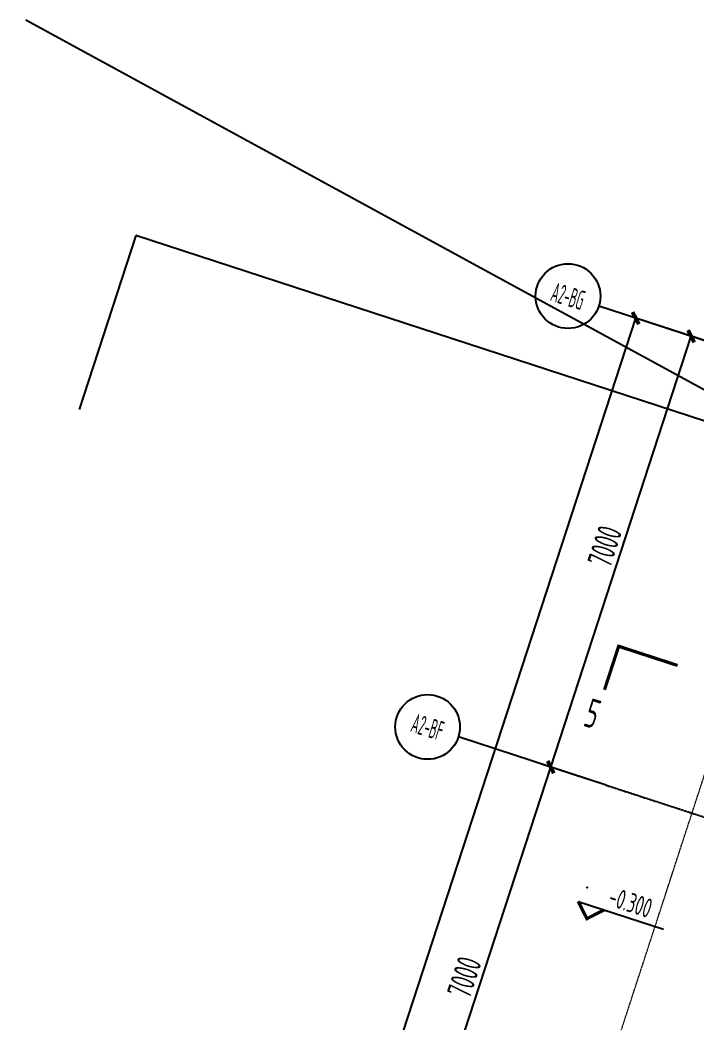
# Model space of a CAD drawing. Header units: millimetres. Extents: x 11639278 to 23698211, y -13072636 to -5537337.
# Drawn here: x 11831914 to 11842371, y -6326259 to -6310767 of the extents above; entities that cross this region are included whole.
import ezdxf
from ezdxf.enums import TextEntityAlignment as Align

# ---------------------------------------------------------------- set-up
doc = ezdxf.new("R2010")
doc.units = ezdxf.units.MM
doc.header["$LTSCALE"] = 10
for name, pattern in [('A2-RG-AXIS$0$CENTER', [2, 1.25, -0.25, 0.25, -0.25]), ('A2-RG-AXIS$0$DOTE', [2.42, 2, -0.2, 0.02, -0.2]), ('A2-RI-F1$0$Overhead 1_16_', [2.579687, 1.5875, -0.992188])]:
    doc.linetypes.add(name, pattern=pattern)
for name, color, linetype in [('A2-RG-AXIS$0$A-AXIS', 1, 'Continuous'), ('A2-RG-AXIS$0$A-DIMS-100', 1, 'Continuous'), ('A2-RG-AXIS$0$A-GRID', 1, 'A2-RG-AXIS$0$CENTER'), ('A2-RG-AXIS$0$A-SYMB', 4, 'Continuous'), ('A2-RI-F1$0$A-SYMB', 4, 'Continuous'), ('A2-RI-F1$0$A-SYMB-AREA', 4, 'Continuous'), ('A2-RI-F1$0$A-SYMB-NAME', 4, 'Continuous')]:
    doc.layers.add(name, color=color, linetype=linetype)
doc.layers.add('A2-RI-F1$0$A-FLOR-OVHD', color=8, linetype='A2-RI-F1$0$Overhead 1_16_', lineweight=5)
doc.styles.add('A2-RG-AXIS$0$ECADI', font='hzs.shx', dxfattribs={"width": 0.7, "bigfont": 'hztxt.shx'})
doc.styles.add('A2-RG-AXIS$0$XD2008', font='hzs.shx', dxfattribs={"width": 0.7, "bigfont": 'hztxt.shx'})
doc.styles.add('A2-RI-F1$0$ECADI', font='hzs.shx', dxfattribs={"width": 0.7, "bigfont": 'hztxt.shx'})
doc.styles.add('A2-RI-F1$0$XD2008', font='hzs.shx', dxfattribs={"width": 0.7, "bigfont": 'hztxt.shx'})
doc.dimstyles.new('A2-RG-AXIS$0$XD150', dxfattribs={"dimscale": 300, "dimtxt": 2.5, "dimasz": 1.5, "dimexe": 1, "dimexo": 2, "dimgap": 0.5, "dimtad": 1, "dimdec": 0, "dimdsep": 46, "dimtxsty": 'A2-RG-AXIS$0$XD2008', "dimcen": 2.5, "dimclrt": 4, "dimaunit": 1, "dimadec": 3, "dimazin": 0, "dimtfac": 1, "dimtdec": 0, "dimtmove": 2, "dimatfit": 3, "dimfxl": 0, "dimtolj": 1, "dimtzin": 0, "dimarcsym": 0})
doc.dimstyles.new('A2-RG-AXIS$0$XD150$0', dxfattribs={"dimscale": 150, "dimtxt": 2.5, "dimasz": 1, "dimexe": 1, "dimexo": 2, "dimgap": 0.5, "dimtad": 1, "dimdec": 0, "dimdsep": 46, "dimtxsty": 'A2-RG-AXIS$0$XD2008', "dimblk": 'A2-RG-AXIS$0$_ArchTick', "dimcen": 2.5, "dimclrt": 4, "dimaunit": 1, "dimadec": 0, "dimazin": 0, "dimtfac": 1, "dimtdec": 0, "dimtmove": 2, "dimatfit": 3, "dimfxl": 0, "dimtolj": 1, "dimtzin": 0, "dimarcsym": 0})

# ---------------------------------------------------------------- blocks, each defined once
blk = doc.blocks.new('A2-RI-F1$0$ECADI-TAG-HGHT（国标）')
at = {"color": 1}
blk.add_line((-2.12, 2.12), (11.77, 2.12), dxfattribs=at)
at = {"color": 1, "const_width": 0.5}
blk.add_lwpolyline([(-2.12, 2.12), (0, 0), (2.12, 2.12)], dxfattribs=at)
at = {"color": 1}
blk.add_point((-1.48, 4.6), dxfattribs=at)
at = {"style": 'A2-RI-F1$0$XD2008', "width": 0.7}
blk.add_attdef('FL', text='', height=3, dxfattribs=at).set_placement((-2.69, 2.97), align=Align.RIGHT)
for tag, p in [('F.F.L.', (2.28, 2.97)), ('T.O.S.', (2.28, -1.1))]:
    blk.add_attdef(tag, p, '', height=3, dxfattribs=at)
blk = doc.blocks.new('A2-RI-F1$0$5erhfh')
at = {"layer": 'A2-RI-F1$0$A-SYMB-AREA', "style": 'A2-RI-F1$0$ECADI', "width": 0.7}
blk.add_attdef('340M2', text='', height=2.5, dxfattribs=at).set_placement((0, 1.25), align=Align.MIDDLE_LEFT)
at = {"layer": 'A2-RI-F1$0$A-SYMB-NAME', "style": 'A2-RI-F1$0$ECADI', "width": 0.7}
blk.add_attdef('CHINESENAME', (-12.29, 3.09), '', height=4.5, dxfattribs=at)
blk = doc.blocks.new('A2-RI-F1')
at = {"layer": 'A2-RI-F1$0$A-FLOR-OVHD', "ltscale": 0.3}
blk.add_lwpolyline([(11832501.7, -6353064.2), (11845078.7, -6314477.5), (11879355.1, -6325647.5), (11871959.5, -6348337.9), (11872377.5, -6348345.6), (11867157.7, -6364360), (11832494.4, -6353061.8)], dxfattribs=at)
at = {"layer": 'A2-RI-F1$0$A-SYMB', "const_width": 50}
blk.add_lwpolyline([(11842072, -6320736.5), (11841161.9, -6320439.8), (11840943, -6321111.7)], dxfattribs=at)
at = {"layer": 'Defpoints', "color": 3}
blk.add_line((11855964.6, -6323829.5), (11832002.1, -6310766.5), dxfattribs=at)
at = {"layer": 'Defpoints', "color": 3, "linetype": 'Continuous'}
for p, q in [((11833703.4, -6314096.4), (11832827.6, -6316783.3)), ((11886956.1, -6331453.7), (11833703.4, -6314096.4))]:
    blk.add_line(p, q, dxfattribs=at)
ref = blk.add_blockref('A2-RI-F1$0$5erhfh', (11841669.3, -6322337.6), dxfattribs=dict(xscale=100.0000000002661, yscale=100.0000000002661, zscale=100.0000000002661, rotation=341.9467459264774))
ref.add_attrib('CHINESENAME', '5', (11840596.3, -6321663.1), dxfattribs={"layer": 'A2-RI-F1$0$A-SYMB-NAME', "height": 450, "rotation": 341.94675, "style": 'A2-RI-F1$0$ECADI', "width": 0.7})
at = {"layer": 'A2-RI-F1$0$A-SYMB', "xscale": 99.999999999679, "yscale": 99.999999999679, "zscale": 99.999999999679, "rotation": 341.9467459266484}
blk.add_blockref('A2-RI-F1$0$ECADI-TAG-HGHT（国标）', (11840671.3, -6324647.7), dxfattribs=at).add_auto_attribs({'F.F.L.': '-0.300'})
blk = doc.blocks.new('A2-RG-AXIS$0$_ArchTick')
at = {"color": 0, "linetype": 'ByBlock', "const_width": 0.4}
blk.add_lwpolyline([(-0.5, -0.5), (0.5, 0.5)], dxfattribs=at)
blk = doc.blocks.new('*D788')
at = {"layer": 'A2-RG-AXIS$0$A-DIMS-100', "color": 0, "lineweight": -2, "transparency": 16777216}
for p, q in [((11837942, -6328962), (11840112, -6322306)), ((11840967, -6322585), (11839969, -6322260)), ((11838798, -6329241), (11837800, -6328915))]:
    blk.add_line(p, q, dxfattribs=at)
at = {"layer": 'Defpoints', "color": 0, "transparency": 16777216}
for p in [(11840112, -6322306), (11841252, -6322678), (11839083, -6329333)]:
    blk.add_point(p, dxfattribs=at)
at = {"layer": 'A2-RG-AXIS$0$A-DIMS-100', "color": 0, "lineweight": -2, "transparency": 16777216, "xscale": 150, "yscale": 150, "zscale": 150}
for p, rotation in [((11840112, -6322306), 71.94704053343993), ((11837942, -6328962), 251.9470405334399)]:
    blk.add_blockref('A2-RG-AXIS$0$_ArchTick', p, dxfattribs=dict(at, rotation=rotation))
at = {"layer": 'A2-RG-AXIS$0$A-DIMS-100', "color": 4, "transparency": 16777216, "insert": (11838777, -6325553), "char_height": 375, "attachment_point": 5, "rotation": 71.947, "style": 'A2-RG-AXIS$0$XD2008'}
blk.add_mtext('\\A1;7000', dxfattribs=at)
blk = doc.blocks.new('*D789')
at = {"layer": 'A2-RG-AXIS$0$A-DIMS-100', "color": 0, "lineweight": -2, "transparency": 16777216}
for p, q in [((11840112, -6322306), (11842281, -6315651)), ((11842851, -6315837), (11842138, -6315604)), ((11840682, -6322492), (11839969, -6322260))]:
    blk.add_line(p, q, dxfattribs=at)
at = {"layer": 'Defpoints', "color": 0, "transparency": 16777216}
for p in [(11842281, -6315651), (11843137, -6315930), (11840967, -6322585)]:
    blk.add_point(p, dxfattribs=at)
at = {"layer": 'A2-RG-AXIS$0$A-DIMS-100', "color": 0, "lineweight": -2, "transparency": 16777216, "xscale": 150, "yscale": 150, "zscale": 150}
for p, rotation in [((11842281, -6315651), 71.94704049336154), ((11840112, -6322306), 251.9470404933616)]:
    blk.add_blockref('A2-RG-AXIS$0$_ArchTick', p, dxfattribs=dict(at, rotation=rotation))
at = {"layer": 'A2-RG-AXIS$0$A-DIMS-100', "color": 4, "transparency": 16777216, "insert": (11840947, -6318897), "char_height": 375, "attachment_point": 5, "rotation": 71.947, "style": 'A2-RG-AXIS$0$XD2008'}
blk.add_mtext('\\A1;7000', dxfattribs=at)
blk = doc.blocks.new('*D790')
at = {"layer": 'A2-RG-AXIS$0$A-DIMS-100', "color": 0, "lineweight": -2, "transparency": 16777216}
for p, q in [((11842851, -6315837), (11841283, -6315325)), ((11830114, -6350075), (11841425, -6315372)), ((11831540, -6350540), (11829971, -6350029))]:
    blk.add_line(p, q, dxfattribs=at)
at = {"layer": 'Defpoints', "color": 0, "transparency": 16777216}
for p in [(11841425, -6315372), (11843137, -6315930), (11831825, -6350633)]:
    blk.add_point(p, dxfattribs=at)
at = {"layer": 'A2-RG-AXIS$0$A-DIMS-100', "color": 0, "lineweight": -2, "transparency": 16777216, "xscale": 150, "yscale": 150, "zscale": 150}
for p, rotation in [((11841425, -6315372), 71.94704049334094), ((11830114, -6350075), 251.9470404933409)]:
    blk.add_blockref('A2-RG-AXIS$0$_ArchTick', p, dxfattribs=dict(at, rotation=rotation))
at = {"layer": 'A2-RG-AXIS$0$A-DIMS-100', "color": 4, "transparency": 16777216, "insert": (11835520, -6332642), "char_height": 375, "attachment_point": 5, "rotation": 71.947, "style": 'A2-RG-AXIS$0$XD2008'}
blk.add_mtext('\\A1;36500', dxfattribs=at)
blk = doc.blocks.new('A2-RG-AXIS$0$ECADI-TAG-GRID')
at = {"color": 13}
blk.add_circle((0, 0), 5, dxfattribs=at)
at = {"style": 'A2-RG-AXIS$0$ECADI', "width": 0.7}
blk.add_attdef('GRID', text='', height=5, dxfattribs=at).set_placement((0, 0), align=Align.MIDDLE)
blk = doc.blocks.new('*D792')
at = {"layer": 'A2-RG-AXIS$0$A-DIMS-100', "color": 0, "lineweight": -2, "ltscale": 3, "transparency": 16777216}
blk.add_arc((11865637, -6330626), 5954, 324.6656, 341.947, dxfattribs=at)
at = {"layer": 'Defpoints', "color": 0, "ltscale": 3, "transparency": 16777216}
for p in [(11846414, -6316998), (11840967, -6322585), (11870815, -6333565), (11878928, -6334958), (11876238, -6338142)]:
    blk.add_point(p, dxfattribs=at)
at = {"layer": 'A2-RG-AXIS$0$A-DIMS-100', "color": 0, "lineweight": -2, "ltscale": 3, "transparency": 16777216, "xscale": 150, "yscale": 150, "zscale": 150}
for p, rotation in [((11871298, -6332471), 71.94704049334831), ((11870494, -6334070), 234.6655761921282)]:
    blk.add_blockref('A2-RG-AXIS$0$_ArchTick', p, dxfattribs=dict(at, rotation=rotation))
at = {"layer": 'A2-RG-AXIS$0$A-DIMS-100', "color": 4, "ltscale": 3, "transparency": 16777216, "insert": (11871378, -6333513), "char_height": 375, "attachment_point": 5, "rotation": 63.3063, "style": 'A2-RG-AXIS$0$XD2008'}
blk.add_mtext('\\A1;17°16\'53"', dxfattribs=at)
blk = doc.blocks.new('A2-RG-AXIS')
at = {"layer": 'A2-RG-AXIS$0$A-AXIS'}
for p, q in [((11843136.5, -6315929.7), (11840854.7, -6315186)), ((11840967.2, -6322585.1), (11838685.4, -6321841.4))]:
    blk.add_line(p, q, dxfattribs=at)
at = {"layer": 'A2-RG-AXIS$0$A-GRID', "linetype": 'A2-RG-AXIS$0$DOTE'}
blk.add_line((11840967.2, -6322585.1), (11878927.9, -6334958.1), dxfattribs=at)
at = {"layer": 'A2-RG-AXIS$0$A-SYMB'}
ref = blk.add_blockref('A2-RG-AXIS$0$ECADI-TAG-GRID', (11840379.3, -6315031), dxfattribs=dict(at, xscale=100.0000000000341, yscale=100.0000000000341, zscale=100.0000000000341, rotation=342.7200000000827))
ref.add_attrib('GRID', 'A2-BG', dxfattribs={"layer": '0', "height": 300, "rotation": 342.72, "style": 'A2-RG-AXIS$0$ECADI', "width": 0.5}).set_placement((11840379.3, -6315031), align=Align.MIDDLE)
ref = blk.add_blockref('A2-RG-AXIS$0$ECADI-TAG-GRID', (11838210, -6321686.4), dxfattribs=dict(at, xscale=100.0000000000341, yscale=100.0000000000341, zscale=100.0000000000341, rotation=342.7200000000827))
ref.add_attrib('GRID', 'A2-BF', dxfattribs={"layer": '0', "height": 300, "rotation": 342.72, "style": 'A2-RG-AXIS$0$ECADI', "width": 0.5}).set_placement((11838210, -6321686.4), align=Align.MIDDLE)
at = {"layer": 'A2-RG-AXIS$0$A-DIMS-100'}
for p1, distance, picture, middle in [((11831825.3, -6350632.8), 1800, '*D790', (11835519.9, -6332642.1)), ((11840967.2, -6322585.1), 900, '*D789', (11840946.6, -6318897.2))]:
    dim = blk.add_aligned_dim(p1=p1, p2=(11843136.5, -6315929.7), distance=distance, dimstyle='A2-RG-AXIS$0$XD150$0', dxfattribs=at)
    dim.commit()
    dim.dimension.update_dxf_attribs({"geometry": picture, "text_midpoint": middle})
at = {"layer": 'A2-RG-AXIS$0$A-DIMS-100', "ltscale": 3}
dim = blk.add_angular_dim_2l(base=(11870815.1772, -6333564.6066), line1=((11840967.2378, -6322585.1126), (11878927.9289, -6334958.0925)), line2=((11876238.3543, -6338141.9015), (11846413.5362, -6316997.8396)), dimstyle='A2-RG-AXIS$0$XD150', override={"dimscale": 150, "dimasz": 1, "dimblk": 'A2-RG-AXIS$0$_ArchTick', "dimadec": 4}, dxfattribs=at)
dim.commit()
dim.dimension.update_dxf_attribs({"geometry": '*D792', "text_midpoint": (11871378.0799, -6333512.755)})
at = {"layer": 'A2-RG-AXIS$0$A-DIMS-100'}
dim = blk.add_linear_dim(base=(11840111.5, -6322306.2), p1=(11839083.2, -6329333.5), p2=(11841252.5, -6322678.1), angle=251.94704, dimstyle='A2-RG-AXIS$0$XD150$0', dxfattribs=at)
dim.commit()
dim.dimension.update_dxf_attribs({"geometry": '*D788', "text_midpoint": (11838777.3, -6325552.6)})

msp = doc.modelspace()

# ---------------------------------------------------------------- block references
for name in ['A2-RI-F1', 'A2-RG-AXIS']:
    msp.add_blockref(name, (0, 0))

doc.saveas('drawing.dxf')
